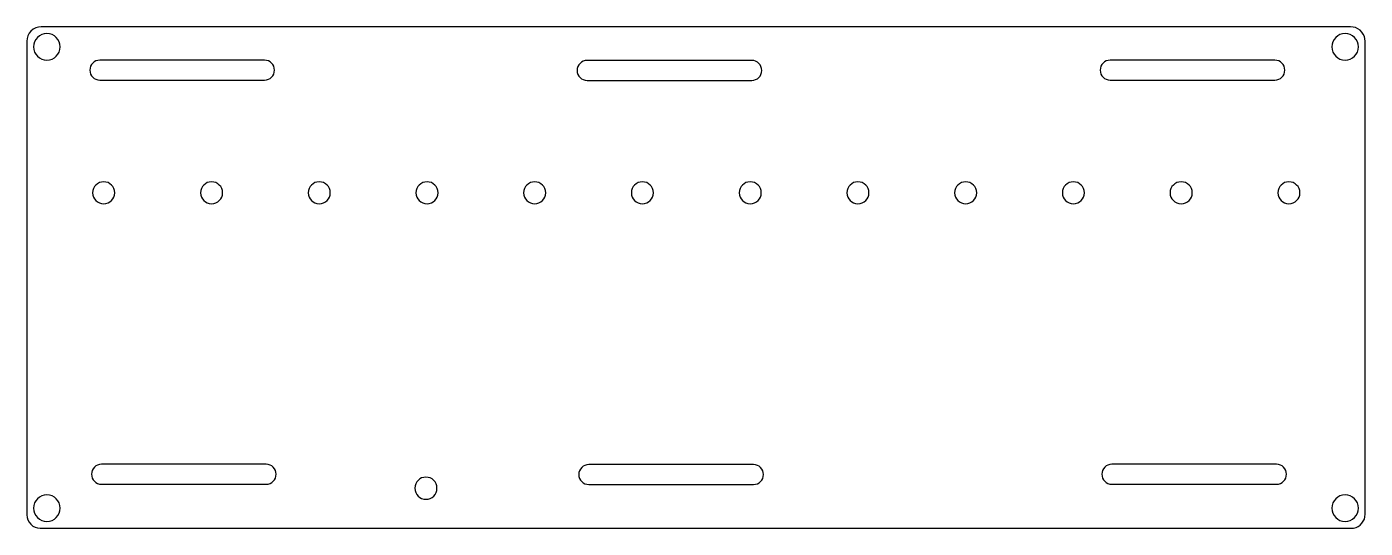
# Model space of a CAD drawing. Extents: x 113 to 313, y 262 to 337.
import ezdxf

# ---------------------------------------------------------------- set-up
doc = ezdxf.new("R2010")
doc.units = 0
doc.header["$MEASUREMENT"] = 0
doc.layers.add('CAPA_2', color=7, linetype='CONTINUOUS')

# ---------------------------------------------------------------- blocks, each defined once
blk = doc.blocks.new('BLOCK_3')
at = {"layer": 'CAPA_2', "color": 7}
for points in [[(299.91, 329.37), (299.91, 329.37), (275.3, 329.37), (275.3, 329.37), (274.48, 329.37), (273.81, 330.04), (273.81, 330.86), (273.81, 330.86), (273.81, 330.86), (273.81, 330.86), (273.81, 331.68), (274.48, 332.35), (275.3, 332.35), (275.3, 332.35), (299.91, 332.35), (299.91, 332.35), (300.73, 332.35), (301.4, 331.68), (301.4, 330.86), (301.4, 330.86), (301.4, 330.86), (301.4, 330.86), (301.4, 330.04), (300.73, 329.37), (299.91, 329.37)], [(300.16, 268.95), (300.16, 268.95), (275.56, 268.95), (275.56, 268.95), (274.74, 268.95), (274.06, 269.63), (274.06, 270.45), (274.06, 270.45), (274.06, 270.45), (274.06, 270.45), (274.06, 271.27), (274.74, 271.94), (275.56, 271.94), (275.56, 271.94), (300.16, 271.94), (300.16, 271.94), (300.98, 271.94), (301.65, 271.27), (301.65, 270.45), (301.65, 270.45), (301.65, 270.45), (301.65, 270.45), (301.65, 269.63), (300.98, 268.95), (300.16, 268.95)]]:
    blk.add_open_spline(points, degree=3, knots=[0, 0, 0, 0, 1, 1, 1, 2, 2, 2, 3, 3, 3, 4, 4, 4, 5, 5, 5, 6, 6, 6, 7, 7, 7, 8, 8, 8, 8], dxfattribs=at)
blk = doc.blocks.new('BLOCK_4')
at = {"layer": 'CAPA_2', "color": 7}
for points in [[(148.97, 329.37), (148.97, 329.37), (124.36, 329.37), (124.36, 329.37), (123.54, 329.37), (122.87, 330.04), (122.87, 330.86), (122.87, 330.86), (122.87, 330.86), (122.87, 330.86), (122.87, 331.68), (123.54, 332.35), (124.36, 332.35), (124.36, 332.35), (148.97, 332.35), (148.97, 332.35), (149.79, 332.35), (150.46, 331.68), (150.46, 330.86), (150.46, 330.86), (150.46, 330.86), (150.46, 330.86), (150.46, 330.04), (149.79, 329.37), (148.97, 329.37)], [(149.22, 268.95), (149.22, 268.95), (124.61, 268.95), (124.61, 268.95), (123.79, 268.95), (123.12, 269.63), (123.12, 270.45), (123.12, 270.45), (123.12, 270.45), (123.12, 270.45), (123.12, 271.27), (123.79, 271.94), (124.61, 271.94), (124.61, 271.94), (149.22, 271.94), (149.22, 271.94), (150.04, 271.94), (150.71, 271.27), (150.71, 270.45), (150.71, 270.45), (150.71, 270.45), (150.71, 270.45), (150.71, 269.63), (150.04, 268.95), (149.22, 268.95)]]:
    blk.add_open_spline(points, degree=3, knots=[0, 0, 0, 0, 1, 1, 1, 2, 2, 2, 3, 3, 3, 4, 4, 4, 5, 5, 5, 6, 6, 6, 7, 7, 7, 8, 8, 8, 8], dxfattribs=at)
blk = doc.blocks.new('BLOCK_2')
at = {"layer": 'CAPA_2'}
for points in [[(115.61, 337.35), (115.19, 337.3), (114.78, 337.18), (114.4, 336.97), (114.08, 336.71), (113.81, 336.37), (113.62, 336.01), (113.49, 335.59), (113.45, 335.17)], [(311.23, 337.35), (115.61, 337.35)], [(313.41, 335.17), (313.37, 335.55), (313.28, 335.91), (313.11, 336.25), (312.9, 336.56), (312.63, 336.84), (312.31, 337.05), (311.97, 337.22), (311.61, 337.3), (311.23, 337.35)], [(113.45, 335.17), (113.45, 264.39)], [(313.41, 264.47), (313.41, 335.17)], [(113.45, 264.39), (113.49, 263.98), (113.6, 263.62), (113.79, 263.26), (114.04, 262.97), (114.34, 262.71), (114.7, 262.52), (115.06, 262.42), (115.46, 262.37)], [(311.32, 262.37), (311.68, 262.4), (312.04, 262.5), (312.35, 262.65), (312.65, 262.86), (312.92, 263.12), (313.11, 263.41), (313.28, 263.75), (313.37, 264.09), (313.41, 264.47)], [(115.46, 262.37), (311.32, 262.37)]]:
    blk.add_lwpolyline(points, dxfattribs=at)
at = {"layer": 'CAPA_2', "color": 7}
for points, knots in [([(118.45, 334.34), (118.45, 333.24), (117.55, 332.35), (116.46, 332.35), (115.36, 332.35), (114.47, 333.24), (114.47, 334.34), (114.47, 335.44), (115.36, 336.33), (116.46, 336.33), (117.55, 336.33), (118.45, 335.44), (118.45, 334.34)], [0, 0, 0, 0, 1, 1, 1, 2, 2, 2, 3, 3, 3, 4, 4, 4, 4]), ([(312.4, 334.34), (312.4, 333.24), (311.5, 332.35), (310.41, 332.35), (309.31, 332.35), (308.42, 333.24), (308.42, 334.34), (308.42, 335.44), (309.31, 336.33), (310.41, 336.33), (311.5, 336.33), (312.4, 335.44), (312.4, 334.34)], [0, 0, 0, 0, 1, 1, 1, 2, 2, 2, 3, 3, 3, 4, 4, 4, 4]), ([(221.76, 329.32), (221.76, 329.32), (197.16, 329.32), (197.16, 329.32), (196.34, 329.32), (195.67, 329.99), (195.67, 330.81), (195.67, 330.81), (195.67, 330.81), (195.67, 330.81), (195.67, 331.63), (196.34, 332.31), (197.16, 332.31), (197.16, 332.31), (221.76, 332.31), (221.76, 332.31), (222.58, 332.31), (223.26, 331.63), (223.26, 330.81), (223.26, 330.81), (223.26, 330.81), (223.26, 330.81), (223.26, 329.99), (222.58, 329.32), (221.76, 329.32)], [0, 0, 0, 0, 1, 1, 1, 2, 2, 2, 3, 3, 3, 4, 4, 4, 5, 5, 5, 6, 6, 6, 7, 7, 7, 8, 8, 8, 8]), ([(126.59, 312.52), (126.59, 311.61), (125.86, 310.87), (124.94, 310.87), (124.03, 310.87), (123.29, 311.61), (123.29, 312.52), (123.29, 313.43), (124.03, 314.17), (124.94, 314.17), (125.86, 314.17), (126.59, 313.43), (126.59, 312.52)], [0, 0, 0, 0, 1, 1, 1, 2, 2, 2, 3, 3, 3, 4, 4, 4, 4]), ([(142.7, 312.52), (142.7, 311.61), (141.96, 310.87), (141.05, 310.87), (140.14, 310.87), (139.4, 311.61), (139.4, 312.52), (139.4, 313.43), (140.14, 314.17), (141.05, 314.17), (141.96, 314.17), (142.7, 313.43), (142.7, 312.52)], [0, 0, 0, 0, 1, 1, 1, 2, 2, 2, 3, 3, 3, 4, 4, 4, 4]), ([(158.79, 312.52), (158.79, 311.61), (158.05, 310.87), (157.14, 310.87), (156.23, 310.87), (155.49, 311.61), (155.49, 312.52), (155.49, 313.43), (156.23, 314.17), (157.14, 314.17), (158.05, 314.17), (158.79, 313.43), (158.79, 312.52)], [0, 0, 0, 0, 1, 1, 1, 2, 2, 2, 3, 3, 3, 4, 4, 4, 4]), ([(174.9, 312.52), (174.9, 311.61), (174.16, 310.87), (173.25, 310.87), (172.33, 310.87), (171.59, 311.61), (171.59, 312.52), (171.59, 313.43), (172.33, 314.17), (173.25, 314.17), (174.16, 314.17), (174.9, 313.43), (174.9, 312.52)], [0, 0, 0, 0, 1, 1, 1, 2, 2, 2, 3, 3, 3, 4, 4, 4, 4]), ([(190.98, 312.52), (190.98, 311.61), (190.24, 310.87), (189.33, 310.87), (188.42, 310.87), (187.68, 311.61), (187.68, 312.52), (187.68, 313.43), (188.42, 314.17), (189.33, 314.17), (190.24, 314.17), (190.98, 313.43), (190.98, 312.52)], [0, 0, 0, 0, 1, 1, 1, 2, 2, 2, 3, 3, 3, 4, 4, 4, 4]), ([(207.07, 312.52), (207.07, 311.61), (206.33, 310.87), (205.42, 310.87), (204.51, 310.87), (203.77, 311.61), (203.77, 312.52), (203.77, 313.43), (204.51, 314.17), (205.42, 314.17), (206.33, 314.17), (207.07, 313.43), (207.07, 312.52)], [0, 0, 0, 0, 1, 1, 1, 2, 2, 2, 3, 3, 3, 4, 4, 4, 4]), ([(223.18, 312.52), (223.18, 311.61), (222.44, 310.87), (221.53, 310.87), (220.61, 310.87), (219.88, 311.61), (219.88, 312.52), (219.88, 313.43), (220.61, 314.17), (221.53, 314.17), (222.44, 314.17), (223.18, 313.43), (223.18, 312.52)], [0, 0, 0, 0, 1, 1, 1, 2, 2, 2, 3, 3, 3, 4, 4, 4, 4]), ([(239.26, 312.52), (239.26, 311.61), (238.53, 310.87), (237.61, 310.87), (236.7, 310.87), (235.96, 311.61), (235.96, 312.52), (235.96, 313.43), (236.7, 314.17), (237.61, 314.17), (238.53, 314.17), (239.26, 313.43), (239.26, 312.52)], [0, 0, 0, 0, 1, 1, 1, 2, 2, 2, 3, 3, 3, 4, 4, 4, 4]), ([(255.37, 312.52), (255.37, 311.61), (254.63, 310.87), (253.72, 310.87), (252.81, 310.87), (252.07, 311.61), (252.07, 312.52), (252.07, 313.43), (252.81, 314.17), (253.72, 314.17), (254.63, 314.17), (255.37, 313.43), (255.37, 312.52)], [0, 0, 0, 0, 1, 1, 1, 2, 2, 2, 3, 3, 3, 4, 4, 4, 4]), ([(287.57, 312.52), (287.57, 311.61), (286.83, 310.87), (285.92, 310.87), (285, 310.87), (284.26, 311.61), (284.26, 312.52), (284.26, 313.43), (285, 314.17), (285.92, 314.17), (286.83, 314.17), (287.57, 313.43), (287.57, 312.52)], [0, 0, 0, 0, 1, 1, 1, 2, 2, 2, 3, 3, 3, 4, 4, 4, 4]), ([(303.65, 312.52), (303.65, 311.61), (302.91, 310.87), (302, 310.87), (301.09, 310.87), (300.35, 311.61), (300.35, 312.52), (300.35, 313.43), (301.09, 314.17), (302, 314.17), (302.91, 314.17), (303.65, 313.43), (303.65, 312.52)], [0, 0, 0, 0, 1, 1, 1, 2, 2, 2, 3, 3, 3, 4, 4, 4, 4]), ([(174.73, 268.37), (174.73, 267.45), (173.99, 266.71), (173.08, 266.71), (172.16, 266.71), (171.43, 267.45), (171.43, 268.37), (171.43, 269.28), (172.16, 270.02), (173.08, 270.02), (173.99, 270.02), (174.73, 269.28), (174.73, 268.37)], [0, 0, 0, 0, 1, 1, 1, 2, 2, 2, 3, 3, 3, 4, 4, 4, 4]), ([(222.02, 268.91), (222.02, 268.91), (197.41, 268.91), (197.41, 268.91), (196.59, 268.91), (195.92, 269.58), (195.92, 270.4), (195.92, 270.4), (195.92, 270.4), (195.92, 270.4), (195.92, 271.22), (196.59, 271.89), (197.41, 271.89), (197.41, 271.89), (222.02, 271.89), (222.02, 271.89), (222.84, 271.89), (223.51, 271.22), (223.51, 270.4), (223.51, 270.4), (223.51, 270.4), (223.51, 270.4), (223.51, 269.58), (222.84, 268.91), (222.02, 268.91)], [0, 0, 0, 0, 1, 1, 1, 2, 2, 2, 3, 3, 3, 4, 4, 4, 5, 5, 5, 6, 6, 6, 7, 7, 7, 8, 8, 8, 8]), ([(118.45, 265.38), (118.45, 264.28), (117.55, 263.39), (116.46, 263.39), (115.36, 263.39), (114.47, 264.28), (114.47, 265.38), (114.47, 266.48), (115.36, 267.37), (116.46, 267.37), (117.55, 267.37), (118.45, 266.48), (118.45, 265.38)], [0, 0, 0, 0, 1, 1, 1, 2, 2, 2, 3, 3, 3, 4, 4, 4, 4])]:
    blk.add_open_spline(points, degree=3, knots=knots, dxfattribs=at)
at = {"layer": 'CAPA_2'}
for points in [[(271.46, 312.52), (271.46, 311.61), (270.72, 310.87), (269.81, 310.87), (268.9, 310.87), (268.16, 311.61), (268.16, 312.52), (268.16, 313.43), (268.9, 314.17), (269.81, 314.17), (270.72, 314.17), (271.46, 313.43), (271.46, 312.52)], [(174.73, 268.37), (174.73, 267.45), (173.99, 266.71), (173.08, 266.71), (172.16, 266.71), (171.43, 267.45), (171.43, 268.37), (171.43, 269.28), (172.16, 270.02), (173.08, 270.02), (173.99, 270.02), (174.73, 269.28), (174.73, 268.37)], [(174.73, 268.37), (174.73, 267.45), (173.99, 266.71), (173.08, 266.71), (172.16, 266.71), (171.43, 267.45), (171.43, 268.37), (171.43, 269.28), (172.16, 270.02), (173.08, 270.02), (173.99, 270.02), (174.73, 269.28), (174.73, 268.37)], [(312.4, 265.38), (312.4, 264.28), (311.5, 263.39), (310.41, 263.39), (309.31, 263.39), (308.42, 264.28), (308.42, 265.38), (308.42, 266.48), (309.31, 267.37), (310.41, 267.37), (311.5, 267.37), (312.4, 266.48), (312.4, 265.38)], [(312.4, 265.38), (312.4, 264.28), (311.5, 263.39), (310.41, 263.39), (309.31, 263.39), (308.42, 264.28), (308.42, 265.38), (308.42, 266.48), (309.31, 267.37), (310.41, 267.37), (311.5, 267.37), (312.4, 266.48), (312.4, 265.38)]]:
    blk.add_open_spline(points, degree=3, knots=[0, 0, 0, 0, 1, 1, 1, 2, 2, 2, 3, 3, 3, 4, 4, 4, 4], dxfattribs=at)
for name in ['BLOCK_4', 'BLOCK_3']:
    blk.add_blockref(name, (0, 0), dxfattribs=at)

msp = doc.modelspace()

# ---------------------------------------------------------------- block references
at = {"layer": 'CAPA_2'}
msp.add_blockref('BLOCK_2', (0, 0), dxfattribs=at)

doc.saveas('drawing.dxf')
